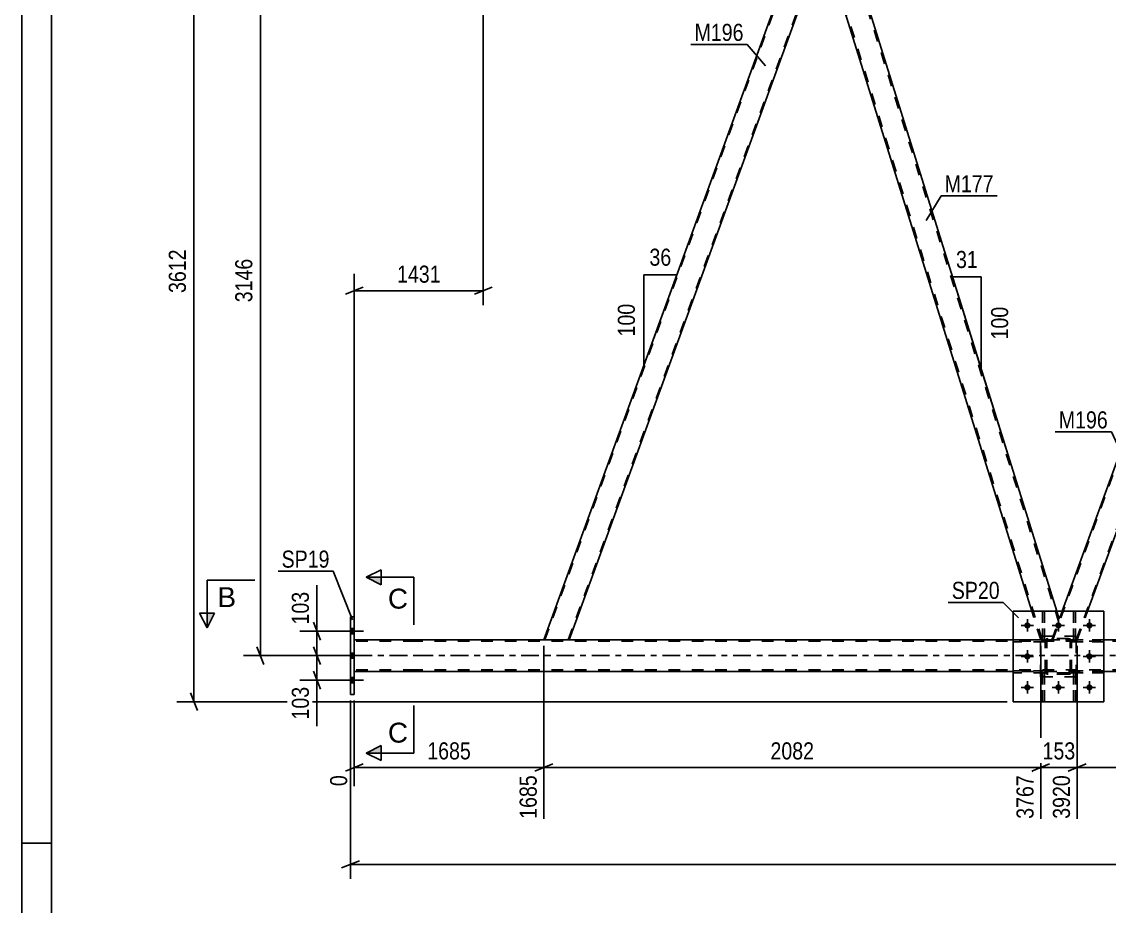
# Model space of a CAD drawing. Header units: millimetres. Extents: x 0 to 841, y 0 to 594.
# Drawn here: x 0 to 182.3, y 287.4 to 435.8 of the extents above; entities that cross this region are included whole.
import ezdxf

# ---------------------------------------------------------------- set-up
doc = ezdxf.new("R2010")
doc.units = ezdxf.units.MM
doc.linetypes.add('DXK_LINE_DOT2', pattern=[3.9198, 1.9599, -1.9599])
doc.linetypes.add('DXK_LINE_DOT3', pattern=[5.9187, 2.979, -0.9799, 0.9799, -0.9799])
doc.styles.add('Arial', font='ARIAL.TTF', dxfattribs={"height": 0.2})
doc.styles.add('Arial Narrow', font='ARIALN.TTF', dxfattribs={"height": 0.2})

# ---------------------------------------------------------------- blocks, each defined once
blk = doc.blocks.new('Unknown-814521846-1135')
at = {"color": 5, "linetype": 'Continuous'}
for p, q in [((0, 594), (0, 0)), ((5, 589), (5, 5)), ((5, 298), (0, 298))]:
    blk.add_line(p, q, dxfattribs=at)
blk = doc.blocks.new('Part-814521846-3728 - 3290')
at = {"color": 7, "linetype": 'DXK_LINE_DOT2'}
for p, q in [((176.65, 326.58), (176.33, 326.58)), ((176.33, 326.58), (176.33, 321.75)), ((176.65, 321.75), (176.65, 326.58)), ((176.33, 325.98), (176.65, 325.98)), ((176.33, 321.75), (176.65, 321.75))]:
    blk.add_line(p, q, dxfattribs=at)
blk = doc.blocks.new('Part-814521846-3629 - 3290')
at = {"color": 7, "linetype": 'DXK_LINE_DOT2'}
for p, q in [((171.57, 332.11), (166.17, 332.11)), ((166.17, 332.11), (166.17, 331.79)), ((171.57, 331.79), (166.17, 331.79)), ((170.97, 331.79), (170.97, 332.11)), ((171.57, 331.79), (171.57, 332.11))]:
    blk.add_line(p, q, dxfattribs=at)
blk = doc.blocks.new('Part-814521846-3782 - 3290')
at = {"color": 2, "linetype": 'Continuous'}
for p, q in [((135.9, 453.34), (134.37, 449.15)), ((137.22, 453.34), (135.9, 453.34)), ((173.5, 336.95), (137.22, 453.34)), ((169.31, 336.95), (134.35, 449.09)), ((134.37, 449.15), (134.37, 449.14))]:
    blk.add_line(p, q, dxfattribs=at)
at = {"color": 7, "linetype": 'DXK_LINE_DOT2'}
for p, q in [((173.79, 335.22), (136.97, 453.34)), ((134.37, 449.15), (134.35, 449.09)), ((171.06, 332.12), (134.49, 449.46)), ((170.81, 332.12), (169.31, 336.95)), ((172.66, 332.12), (173.92, 335.59)), ((173.92, 335.59), (173.5, 336.95)), ((170.81, 332.12), (172.66, 332.12))]:
    blk.add_line(p, q, dxfattribs=at)
blk = doc.blocks.new('Part-814521846-3623 - 3290')
at = {"color": 2, "linetype": 'Continuous'}
for p, q in [((181.37, 336.95), (166.17, 336.95)), ((166.17, 336.95), (166.17, 321.75)), ((181.37, 336.95), (181.37, 321.75)), ((181.37, 321.75), (166.17, 321.75))]:
    blk.add_line(p, q, dxfattribs=at)
blk = doc.blocks.new('Bolt-814521846-3530 - 3290')
at = {"color": 1, "linetype": 'Continuous'}
for p, q in [((168.57, 335.59), (168.57, 334.89)), ((173.77, 335.59), (173.77, 334.89)), ((178.97, 335.59), (178.97, 334.89)), ((167.53, 334.55), (168.23, 334.55)), ((168.57, 333.51), (168.57, 334.2)), ((169.61, 334.55), (168.92, 334.55)), ((172.73, 334.55), (173.43, 334.55)), ((173.77, 333.51), (173.77, 334.2)), ((174.81, 334.55), (174.12, 334.55)), ((177.93, 334.55), (178.63, 334.55)), ((178.97, 333.51), (178.97, 334.2)), ((180.01, 334.55), (179.32, 334.55)), ((168.57, 330.39), (168.57, 329.69)), ((178.97, 330.39), (178.97, 329.69)), ((167.53, 329.35), (168.23, 329.35)), ((168.57, 328.31), (168.57, 329)), ((169.61, 329.35), (168.92, 329.35)), ((177.93, 329.35), (178.63, 329.35)), ((178.97, 328.31), (178.97, 329)), ((180.01, 329.35), (179.32, 329.35)), ((168.57, 325.19), (168.57, 324.49)), ((173.77, 325.19), (173.77, 324.49)), ((178.97, 325.19), (178.97, 324.49)), ((167.53, 324.15), (168.23, 324.15)), ((168.57, 323.11), (168.57, 323.8)), ((169.61, 324.15), (168.92, 324.15)), ((172.73, 324.15), (173.43, 324.15)), ((173.77, 323.11), (173.77, 323.8)), ((174.81, 324.15), (174.12, 324.15)), ((177.93, 324.15), (178.63, 324.15)), ((178.97, 323.11), (178.97, 323.8)), ((180.01, 324.15), (179.32, 324.15))]:
    blk.add_line(p, q, dxfattribs=at)
blk = doc.blocks.new('Bolt-814521846-3531 - 3290')
at = {"linetype": 'Continuous'}
for points in [[(169.09, 334.55, -1), (168.05, 334.55, -1)], [(174.29, 334.55, -1), (173.25, 334.55, -1)], [(179.49, 334.55, -1), (178.45, 334.55, -1)], [(169.09, 329.35, -1), (168.05, 329.35, -1)], [(179.49, 329.35, -1), (178.45, 329.35, -1)], [(169.09, 324.15, -1), (168.05, 324.15, -1)], [(174.29, 324.15, -1), (173.25, 324.15, -1)], [(179.49, 324.15, -1), (178.45, 324.15, -1)]]:
    blk.add_hatch(color=1, dxfattribs=at).paths.add_polyline_path(points)
at = {"color": 1, "linetype": 'Continuous'}
for p, q in [((168.57, 335.59), (168.57, 333.51)), ((173.77, 335.59), (173.77, 333.51)), ((178.97, 335.59), (178.97, 333.51)), ((169.61, 334.55), (167.53, 334.55)), ((174.81, 334.55), (172.73, 334.55)), ((180.01, 334.55), (177.93, 334.55)), ((168.57, 330.39), (168.57, 328.31)), ((178.97, 330.39), (178.97, 328.31)), ((169.61, 329.35), (167.53, 329.35)), ((180.01, 329.35), (177.93, 329.35)), ((168.57, 325.19), (168.57, 323.11)), ((173.77, 325.19), (173.77, 323.11)), ((178.97, 325.19), (178.97, 323.11)), ((169.61, 324.15), (167.53, 324.15)), ((174.81, 324.15), (172.73, 324.15)), ((180.01, 324.15), (177.93, 324.15))]:
    blk.add_line(p, q, dxfattribs=at)
blk = doc.blocks.new('Part-814521846-3536 - 3290')
at = {"color": 7, "linetype": 'DXK_LINE_DOT2'}
for p, q in [((171.57, 326.91), (166.17, 326.91)), ((166.17, 326.59), (166.17, 326.91)), ((171.57, 326.59), (166.17, 326.59)), ((170.97, 326.59), (170.97, 326.91)), ((171.57, 326.91), (171.57, 326.59))]:
    blk.add_line(p, q, dxfattribs=at)
blk = doc.blocks.new('Part-814521846-3537 - 3290')
at = {"color": 7, "linetype": 'DXK_LINE_DOT2'}
for p, q in [((171.57, 332.11), (166.17, 332.11)), ((166.17, 331.79), (166.17, 332.11)), ((171.57, 331.79), (166.17, 331.79)), ((170.97, 331.79), (170.97, 332.11)), ((171.57, 332.11), (171.57, 331.79))]:
    blk.add_line(p, q, dxfattribs=at)
blk = doc.blocks.new('Part-814521846-3538 - 3290')
at = {"color": 7, "linetype": 'DXK_LINE_DOT2'}
for p, q in [((175.98, 326.59), (175.98, 326.91)), ((175.98, 326.91), (181.37, 326.91)), ((181.37, 326.59), (175.98, 326.59)), ((176.58, 326.59), (176.58, 326.91)), ((181.37, 326.91), (181.37, 326.59))]:
    blk.add_line(p, q, dxfattribs=at)
blk = doc.blocks.new('Part-814521846-3549 - 3290')
at = {"color": 7, "linetype": 'DXK_LINE_DOT2'}
for p, q in [((175.98, 331.79), (175.98, 332.11)), ((175.98, 332.11), (181.37, 332.11)), ((181.37, 331.79), (175.98, 331.79)), ((176.58, 331.79), (176.58, 332.11)), ((181.37, 332.11), (181.37, 331.79))]:
    blk.add_line(p, q, dxfattribs=at)
blk = doc.blocks.new('Part-814521846-3667 - 3290')
at = {"color": 7, "linetype": 'DXK_LINE_DOT2'}
for p, q in [((181.37, 332.11), (175.98, 332.11)), ((175.98, 332.11), (175.98, 331.79)), ((175.98, 331.79), (181.37, 331.79)), ((176.58, 331.79), (176.58, 332.11)), ((181.37, 331.79), (181.37, 332.11))]:
    blk.add_line(p, q, dxfattribs=at)
blk = doc.blocks.new('Part-814521846-3550 - 3290')
at = {"color": 7, "linetype": 'DXK_LINE_DOT2'}
for p, q in [((176.77, 332.75), (170.77, 332.75)), ((170.77, 325.95), (170.77, 332.75)), ((176.77, 325.95), (176.77, 332.75)), ((176.77, 325.95), (170.77, 325.95))]:
    blk.add_line(p, q, dxfattribs=at)
blk = doc.blocks.new('Part-814521846-3551 - 3290')
at = {"color": 7, "linetype": 'DXK_LINE_DOT2'}
for p, q in [((171.57, 331.87), (171.61, 332.05)), ((171.61, 332.05), (171.57, 331.87)), ((171.57, 326.83), (171.57, 331.87)), ((171.81, 331.87), (171.83, 331.96)), ((171.81, 326.83), (171.81, 331.87)), ((171.83, 331.96), (171.89, 332.04)), ((171.87, 332.31), (172.05, 332.35)), ((172.05, 332.35), (171.87, 332.31)), ((171.89, 332.04), (171.96, 332.09)), ((171.96, 332.09), (172.05, 332.11)), ((175.49, 332.35), (172.05, 332.35)), ((172.05, 332.11), (175.49, 332.11)), ((175.49, 332.35), (175.68, 332.31)), ((175.68, 332.31), (175.49, 332.35)), ((175.49, 332.11), (175.59, 332.09)), ((175.59, 332.09), (175.66, 332.04)), ((175.66, 332.04), (175.72, 331.96)), ((175.72, 331.96), (175.73, 331.87)), ((175.73, 326.83), (175.73, 331.87)), ((175.94, 332.05), (175.97, 331.87)), ((175.97, 331.87), (175.94, 332.05)), ((175.97, 326.83), (175.97, 331.87)), ((171.61, 326.64), (171.57, 326.83)), ((171.57, 326.83), (171.61, 326.64)), ((171.83, 326.74), (171.81, 326.83)), ((171.89, 326.66), (171.83, 326.74)), ((172.05, 326.35), (171.87, 326.38)), ((171.87, 326.38), (172.05, 326.35)), ((171.96, 326.61), (171.89, 326.66)), ((172.05, 326.59), (171.96, 326.61)), ((175.49, 326.59), (172.05, 326.59)), ((175.49, 326.35), (172.05, 326.35)), ((175.59, 326.61), (175.49, 326.59)), ((175.68, 326.38), (175.49, 326.35)), ((175.49, 326.35), (175.68, 326.38)), ((175.66, 326.66), (175.59, 326.61)), ((175.72, 326.74), (175.66, 326.66)), ((175.73, 326.83), (175.72, 326.74)), ((175.97, 326.83), (175.94, 326.64)), ((175.94, 326.64), (175.97, 326.83))]:
    blk.add_line(p, q, dxfattribs=at)
at = {"color": 7, "linetype": 'DXK_LINE_DOT3'}
blk.add_line((173.77, 329.35), (173.77, 329.35), dxfattribs=at)
at = {"color": 7, "linetype": 'DXK_LINE_DOT2'}
for centre, start, end in [((172.05, 331.87), 112.5, 157.5), ((172.05, 331.87), 112.5, 157.5), ((175.49, 331.87), 22.5, 67.5), ((175.49, 331.87), 22.5, 67.5), ((172.05, 326.83), 202.5, 247.5), ((172.05, 326.83), 202.5, 247.5), ((175.49, 326.83), 292.5, 337.5), ((175.49, 326.83), 292.5, 337.5)]:
    blk.add_arc(centre, 0.48, start, end, dxfattribs=at)
blk = doc.blocks.new('Part-814521846-3568 - 3290')
at = {"color": 2, "linetype": 'Continuous'}
for p, q in [((55.11, 335.98), (55.75, 335.98)), ((55.11, 335.98), (55.11, 322.98)), ((55.75, 335.98), (55.75, 322.98)), ((55.11, 322.98), (55.75, 322.98))]:
    blk.add_line(p, q, dxfattribs=at)
blk = doc.blocks.new('Bolt-814521846-3600 - 3290')
at = {"linetype": 'Continuous'}
for points in [[(55.75, 333.14), (55.75, 334.02), (55.11, 334.02), (55.11, 333.14)], [(55.75, 333.14), (55.75, 334.02), (55.11, 334.02), (55.11, 333.14)], [(55.75, 333.14), (55.75, 334.02), (55.11, 334.02), (55.11, 333.14)], [(55.75, 329.04), (55.75, 329.92), (55.11, 329.92), (55.11, 329.04)], [(55.75, 329.04), (55.75, 329.92), (55.11, 329.92), (55.11, 329.04)], [(55.75, 324.94), (55.75, 325.82), (55.11, 325.82), (55.11, 324.94)], [(55.75, 324.94), (55.75, 325.82), (55.11, 325.82), (55.11, 324.94)], [(55.75, 324.94), (55.75, 325.82), (55.11, 325.82), (55.11, 324.94)]]:
    blk.add_hatch(color=1, dxfattribs=at).paths.add_polyline_path(points)
at = {"color": 1, "linetype": 'Continuous'}
for p, q in [((55.11, 334.02), (55.75, 334.02)), ((55.11, 334.02), (55.75, 334.02)), ((55.11, 334.02), (55.75, 334.02)), ((53.95, 333.58), (57.27, 333.58)), ((53.95, 333.58), (57.27, 333.58)), ((53.95, 333.58), (57.27, 333.58)), ((55.11, 333.14), (55.75, 333.14)), ((55.11, 333.14), (55.75, 333.14)), ((55.11, 333.14), (55.75, 333.14)), ((53.95, 329.48), (57.27, 329.48)), ((53.95, 329.48), (57.27, 329.48)), ((55.11, 329.92), (55.75, 329.92)), ((55.11, 329.92), (55.75, 329.92)), ((55.11, 329.04), (55.75, 329.04)), ((55.11, 329.04), (55.75, 329.04)), ((53.95, 325.38), (57.27, 325.38)), ((53.95, 325.38), (57.27, 325.38)), ((53.95, 325.38), (57.27, 325.38)), ((55.11, 325.82), (55.75, 325.82)), ((55.11, 325.82), (55.75, 325.82)), ((55.11, 325.82), (55.75, 325.82)), ((55.11, 324.94), (55.75, 324.94)), ((55.11, 324.94), (55.75, 324.94)), ((55.11, 324.94), (55.75, 324.94))]:
    blk.add_line(p, q, dxfattribs=at)
blk = doc.blocks.new('Part-814521846-3615 - 3290')
at = {"color": 7, "linetype": 'DXK_LINE_DOT2'}
for p, q in [((172.83, 332.12), (216.95, 453.34)), ((176.74, 332.12), (220.86, 453.34)), ((219.51, 449.14), (221.04, 453.34)), ((172.66, 332.12), (174.41, 336.95)), ((176.91, 332.12), (178.67, 336.95)), ((176.91, 332.12), (172.66, 332.12))]:
    blk.add_line(p, q, dxfattribs=at)
at = {"color": 2, "linetype": 'Continuous'}
for p, q in [((216.78, 453.34), (174.41, 336.95)), ((221.04, 453.34), (216.78, 453.34)), ((178.67, 336.95), (219.51, 449.14))]:
    blk.add_line(p, q, dxfattribs=at)
blk = doc.blocks.new('Part-814521846-3618 - 3290')
at = {"color": 7, "linetype": 'DXK_LINE_DOT2'}
for p, q in [((176.33, 332.1), (176.33, 336.95)), ((176.33, 336.95), (176.65, 336.95)), ((176.65, 336.95), (176.65, 332.1)), ((176.33, 332.7), (176.65, 332.7)), ((176.65, 332.1), (176.33, 332.1))]:
    blk.add_line(p, q, dxfattribs=at)
blk = doc.blocks.new('Part-814521846-3626 - 3290')
at = {"color": 7, "linetype": 'DXK_LINE_DOT2'}
for p, q in [((171.57, 326.91), (166.17, 326.91)), ((166.17, 326.91), (166.17, 326.59)), ((171.57, 326.59), (166.17, 326.59)), ((170.97, 326.59), (170.97, 326.91)), ((171.57, 326.59), (171.57, 326.91))]:
    blk.add_line(p, q, dxfattribs=at)
blk = doc.blocks.new('Part-814521846-3632 - 3290')
at = {"color": 7, "linetype": 'DXK_LINE_DOT2'}
for p, q in [((181.37, 326.91), (175.98, 326.91)), ((175.98, 326.91), (175.98, 326.59)), ((175.98, 326.59), (181.37, 326.59)), ((176.58, 326.59), (176.58, 326.91)), ((181.37, 326.59), (181.37, 326.91))]:
    blk.add_line(p, q, dxfattribs=at)
blk = doc.blocks.new('Part-814521846-3635 - 3290')
at = {"color": 7, "linetype": 'DXK_LINE_DOT2'}
for p, q in [((171.13, 321.75), (171.13, 326.58)), ((171.13, 326.58), (171.45, 326.58)), ((171.45, 326.58), (171.45, 321.75)), ((171.13, 325.98), (171.45, 325.98)), ((171.45, 321.75), (171.13, 321.75))]:
    blk.add_line(p, q, dxfattribs=at)
blk = doc.blocks.new('Part-814521846-3638 - 3290')
at = {"color": 7, "linetype": 'DXK_LINE_DOT2'}
for p, q in [((176.33, 321.75), (176.33, 326.58)), ((176.33, 326.58), (176.65, 326.58)), ((176.65, 326.58), (176.65, 321.75)), ((176.33, 325.98), (176.65, 325.98)), ((176.65, 321.75), (176.33, 321.75))]:
    blk.add_line(p, q, dxfattribs=at)
blk = doc.blocks.new('Part-814521846-3641 - 3290')
at = {"color": 7, "linetype": 'DXK_LINE_DOT2'}
for p, q in [((171.13, 332.1), (171.13, 336.95)), ((171.13, 336.95), (171.45, 336.95)), ((171.45, 336.95), (171.45, 332.1)), ((171.13, 332.7), (171.45, 332.7)), ((171.45, 332.1), (171.13, 332.1))]:
    blk.add_line(p, q, dxfattribs=at)
blk = doc.blocks.new('Part-814521846-3645 - 3290')
at = {"color": 2, "linetype": 'Continuous'}
blk.add_line((171.45, 336.95), (171.13, 336.95), dxfattribs=at)
at = {"color": 7, "linetype": 'DXK_LINE_DOT2'}
for p, q in [((171.13, 336.95), (171.13, 332.1)), ((171.45, 332.1), (171.45, 336.95)), ((171.13, 332.7), (171.45, 332.7)), ((171.13, 332.1), (171.45, 332.1))]:
    blk.add_line(p, q, dxfattribs=at)
blk = doc.blocks.new('Part-814521846-3646 - 3290')
at = {"color": 2, "linetype": 'Continuous'}
blk.add_line((176.65, 336.95), (176.33, 336.95), dxfattribs=at)
at = {"color": 7, "linetype": 'DXK_LINE_DOT2'}
for p, q in [((176.33, 336.95), (176.33, 332.1)), ((176.65, 332.1), (176.65, 336.95)), ((176.33, 332.7), (176.65, 332.7)), ((176.33, 332.1), (176.65, 332.1))]:
    blk.add_line(p, q, dxfattribs=at)
blk = doc.blocks.new('Part-814521846-3717 - 3290')
at = {"color": 7, "linetype": 'DXK_LINE_DOT2'}
for p, q in [((166.17, 336.95), (181.37, 336.95)), ((166.17, 336.95), (166.17, 321.75)), ((181.37, 336.95), (181.37, 321.75)), ((166.17, 321.75), (181.37, 321.75))]:
    blk.add_line(p, q, dxfattribs=at)
blk = doc.blocks.new('Part-814521846-3727 - 3290')
at = {"color": 7, "linetype": 'DXK_LINE_DOT2'}
for p, q in [((171.45, 326.58), (171.13, 326.58)), ((171.13, 326.58), (171.13, 321.75)), ((171.45, 321.75), (171.45, 326.58)), ((171.13, 325.98), (171.45, 325.98)), ((171.13, 321.75), (171.45, 321.75))]:
    blk.add_line(p, q, dxfattribs=at)
blk = doc.blocks.new('Part-814521846-3736 - 3290')
at = {"color": 7, "linetype": 'DXK_LINE_DOT2'}
for p, q in [((171.57, 331.87), (171.61, 332.05)), ((171.61, 332.05), (171.57, 331.87)), ((171.57, 326.83), (171.57, 331.87)), ((171.81, 331.87), (171.83, 331.96)), ((171.81, 326.83), (171.81, 331.87)), ((171.83, 331.96), (171.89, 332.04)), ((171.87, 332.31), (172.05, 332.35)), ((172.05, 332.35), (171.87, 332.31)), ((171.89, 332.04), (171.96, 332.09)), ((171.96, 332.09), (172.05, 332.11)), ((175.49, 332.35), (172.05, 332.35)), ((172.05, 332.11), (175.49, 332.11)), ((175.49, 332.35), (175.68, 332.31)), ((175.68, 332.31), (175.49, 332.35)), ((175.49, 332.11), (175.59, 332.09)), ((175.59, 332.09), (175.66, 332.04)), ((175.66, 332.04), (175.72, 331.96)), ((175.72, 331.96), (175.73, 331.87)), ((175.73, 326.83), (175.73, 331.87)), ((175.94, 332.05), (175.97, 331.87)), ((175.97, 331.87), (175.94, 332.05)), ((175.97, 326.83), (175.97, 331.87)), ((171.61, 326.64), (171.57, 326.83)), ((171.57, 326.83), (171.61, 326.64)), ((171.83, 326.74), (171.81, 326.83)), ((171.89, 326.66), (171.83, 326.74)), ((172.05, 326.35), (171.87, 326.38)), ((171.87, 326.38), (172.05, 326.35)), ((171.96, 326.61), (171.89, 326.66)), ((172.05, 326.59), (171.96, 326.61)), ((175.49, 326.59), (172.05, 326.59)), ((175.49, 326.35), (172.05, 326.35)), ((175.59, 326.61), (175.49, 326.59)), ((175.68, 326.38), (175.49, 326.35)), ((175.49, 326.35), (175.68, 326.38)), ((175.66, 326.66), (175.59, 326.61)), ((175.72, 326.74), (175.66, 326.66)), ((175.73, 326.83), (175.72, 326.74)), ((175.97, 326.83), (175.94, 326.64)), ((175.94, 326.64), (175.97, 326.83))]:
    blk.add_line(p, q, dxfattribs=at)
at = {"color": 7, "linetype": 'DXK_LINE_DOT3'}
blk.add_line((173.77, 329.35), (173.77, 329.35), dxfattribs=at)
at = {"color": 7, "linetype": 'DXK_LINE_DOT2'}
for centre, start, end in [((172.05, 331.87), 112.5, 157.5), ((172.05, 331.87), 112.5, 157.5), ((175.49, 331.87), 22.5, 67.5), ((175.49, 331.87), 22.5, 67.5), ((172.05, 326.83), 202.5, 247.5), ((172.05, 326.83), 202.5, 247.5), ((175.49, 326.83), 292.5, 337.5), ((175.49, 326.83), 292.5, 337.5)]:
    blk.add_arc(centre, 0.48, start, end, dxfattribs=at)
blk = doc.blocks.new('Part-814521846-3737 - 3290')
at = {"color": 7, "linetype": 'DXK_LINE_DOT2'}
for p, q in [((176.77, 332.75), (170.77, 332.75)), ((170.77, 325.95), (170.77, 332.75)), ((176.77, 325.95), (176.77, 332.75)), ((176.77, 325.95), (170.77, 325.95))]:
    blk.add_line(p, q, dxfattribs=at)
blk = doc.blocks.new('Part-814521846-3768 - 3290')
at = {"color": 2, "linetype": 'Continuous'}
for p, q in [((65.87, 332.12), (55.75, 332.12)), ((166.17, 332.12), (65.97, 332.12)), ((336.44, 332.12), (181.37, 332.12)), ((65.87, 326.84), (55.75, 326.84)), ((166.17, 326.84), (65.97, 326.84)), ((336.44, 326.84), (181.37, 326.84))]:
    blk.add_line(p, q, dxfattribs=at)
at = {"color": 7, "linetype": 'DXK_LINE_DOT2'}
for p, q in [((55.75, 326.84), (55.75, 332.12)), ((65.87, 331.88), (55.75, 331.88)), ((741.44, 331.88), (65.97, 331.88)), ((181.37, 332.12), (166.17, 332.12)), ((65.87, 327.08), (55.75, 327.08)), ((741.44, 327.08), (65.97, 327.08)), ((181.37, 326.84), (166.17, 326.84))]:
    blk.add_line(p, q, dxfattribs=at)
at = {"color": 7, "linetype": 'DXK_LINE_DOT3'}
for p, q in [((55.75, 329.48), (65.87, 329.48)), ((65.97, 329.48), (741.44, 329.48))]:
    blk.add_line(p, q, dxfattribs=at)
blk = doc.blocks.new('Part-814521846-3777 - 3290')
at = {"color": 2, "linetype": 'Continuous'}
for p, q in [((131.64, 453.34), (87.52, 332.12)), ((135.9, 453.34), (131.64, 453.34)), ((91.78, 332.12), (134.37, 449.14))]:
    blk.add_line(p, q, dxfattribs=at)
at = {"color": 7, "linetype": 'DXK_LINE_DOT2'}
for p, q in [((87.69, 332.12), (131.81, 453.34)), ((91.61, 332.12), (135.73, 453.34)), ((134.37, 449.14), (135.9, 453.34)), ((87.52, 332.12), (91.78, 332.12))]:
    blk.add_line(p, q, dxfattribs=at)
blk = doc.blocks.new('StraightDimension-814521846-4324 - 3290')
at = {"color": 7, "linetype": 'Continuous'}
for p, q in [((87.52, 331.12), (87.52, 302.11)), ((170.81, 331.12), (170.81, 302.11)), ((89.02, 311.32), (86.02, 310.12)), ((87.52, 310.72), (170.81, 310.72)), ((169.31, 310.12), (172.31, 311.32))]:
    blk.add_line(p, q, dxfattribs=at)
at = {"color": 0}
blk.add_wipeout([(133.42, 311.47), (133.42, 315.67), (124.91, 315.67), (124.91, 311.47)], dxfattribs=at)
at = {"color": 0, "linetype": 'Continuous'}
blk.add_wipeout([(170.21, 310.02), (166.01, 310.02), (166.01, 301.51), (170.21, 301.51)], dxfattribs=at)
at = {"color": 3, "style": 'Arial Narrow'}
blk.add_text('2082', height=2.863, dxfattribs=at).set_placement((125.51, 312.07))
at = {"color": 3, "linetype": 'Continuous', "style": 'Arial Narrow'}
blk.add_text('3767', height=2.863, rotation=90.0002, dxfattribs=at).set_placement((169.61, 302.11))
blk = doc.blocks.new('StraightDimension-814521846-4319 - 3290')
at = {"color": 7, "linetype": 'Continuous'}
for p, q in [((40.6, 453.84), (39.4, 456.84)), ((75.73, 455.34), (37.15, 455.34)), ((40, 329.48), (40, 455.34)), ((39.4, 330.98), (40.6, 327.98)), ((54.11, 329.48), (37.15, 329.48))]:
    blk.add_line(p, q, dxfattribs=at)
at = {"color": 0}
blk.add_wipeout([(39.25, 396.67), (35.05, 396.67), (35.05, 388.16), (39.25, 388.16)], dxfattribs=at)
at = {"color": 3, "style": 'Arial Narrow'}
blk.add_text('3146', height=2.863, rotation=90.0002, dxfattribs=at).set_placement((38.65, 388.76))
blk = doc.blocks.new('StraightDimension-814521846-4194 - 3290')
at = {"color": 7, "linetype": 'Continuous'}
for p, q in [((29.46, 464.71), (28.26, 467.71)), ((79.02, 466.21), (26.01, 466.21)), ((28.86, 321.75), (28.86, 466.21)), ((28.26, 323.25), (29.46, 320.25)), ((165.17, 321.75), (26.01, 321.75))]:
    blk.add_line(p, q, dxfattribs=at)
at = {"color": 0}
blk.add_wipeout([(28.11, 398.24), (23.91, 398.24), (23.91, 389.72), (28.11, 389.72)], dxfattribs=at)
at = {"color": 3, "style": 'Arial Narrow'}
blk.add_text('3612', height=2.863, rotation=90.0002, dxfattribs=at).set_placement((27.51, 390.32))
blk = doc.blocks.new('StraightDimension-814521846-4600 - 3290')
at = {"color": 7, "linetype": 'Continuous'}
for p, q in [((87.52, 331.12), (87.52, 302.11)), ((55.75, 321.98), (55.75, 307.59)), ((57.25, 311.32), (54.25, 310.12)), ((55.75, 310.72), (87.52, 310.72)), ((86.02, 310.12), (89.02, 311.32))]:
    blk.add_line(p, q, dxfattribs=at)
at = {"color": 0}
blk.add_wipeout([(75.9, 311.47), (75.9, 315.67), (67.38, 315.67), (67.38, 311.47)], dxfattribs=at)
at = {"color": 0, "linetype": 'Continuous'}
for points in [[(55.15, 310.02), (50.95, 310.02), (50.95, 306.99), (55.15, 306.99)], [(86.92, 310.02), (82.72, 310.02), (82.72, 301.51), (86.92, 301.51)]]:
    blk.add_wipeout(points, dxfattribs=at)
at = {"color": 3, "style": 'Arial Narrow'}
blk.add_text('1685', height=2.863, dxfattribs=at).set_placement((67.98, 312.07))
at = {"color": 3, "linetype": 'Continuous', "style": 'Arial Narrow'}
for s, height, p in [('0', 2.86, (54.55, 307.59)), ('1685', 2.863, (86.32, 302.11))]:
    blk.add_text(s, height=height, rotation=90.0002, dxfattribs=at).set_placement(p)
blk = doc.blocks.new('StraightDimension-814521846-4341 - 3290')
at = {"color": 7, "linetype": 'Continuous'}
for p, q in [((170.81, 331.12), (170.81, 302.11)), ((176.91, 331.12), (176.91, 302.11)), ((169.31, 310.12), (172.31, 311.32)), ((170.81, 310.72), (176.91, 310.72)), ((178.41, 311.32), (175.41, 310.12))]:
    blk.add_line(p, q, dxfattribs=at)
at = {"color": 0}
blk.add_wipeout([(177.21, 311.47), (177.21, 315.67), (170.52, 315.67), (170.52, 311.47)], dxfattribs=at)
at = {"color": 0, "linetype": 'Continuous'}
blk.add_wipeout([(176.31, 310.02), (172.11, 310.02), (172.11, 301.51), (176.31, 301.51)], dxfattribs=at)
at = {"color": 3, "style": 'Arial Narrow'}
blk.add_text('153', height=2.863, dxfattribs=at).set_placement((171.12, 312.07))
at = {"color": 3, "linetype": 'Continuous', "style": 'Arial Narrow'}
blk.add_text('3920', height=2.863, rotation=90.0002, dxfattribs=at).set_placement((175.71, 302.11))
blk = doc.blocks.new('StraightDimension-814521846-4308 - 3290')
at = {"color": 7, "linetype": 'Continuous'}
for p, q in [((77.37, 452.34), (77.37, 388.3)), ((55.75, 333.12), (55.75, 393.55)), ((57.25, 391.3), (54.25, 390.1)), ((55.75, 390.7), (77.37, 390.7)), ((75.87, 390.1), (78.87, 391.3))]:
    blk.add_line(p, q, dxfattribs=at)
at = {"color": 0}
blk.add_wipeout([(70.82, 391.45), (70.82, 395.65), (62.31, 395.65), (62.31, 391.45)], dxfattribs=at)
at = {"color": 3, "style": 'Arial Narrow'}
blk.add_text('1431', height=2.863, dxfattribs=at).set_placement((62.91, 392.05))
blk = doc.blocks.new('StraightDimension-814521846-4611 - 3290')
at = {"color": 7, "linetype": 'Continuous'}
for p, q in [((55.11, 321.98), (55.11, 292.06)), ((56.61, 295.06), (53.61, 293.86)), ((55.11, 294.46), (793.17, 294.46))]:
    blk.add_line(p, q, dxfattribs=at)
blk = doc.blocks.new('AngleDimension-814521846-3985 - 3290')
at = {"color": 7, "linetype": 'Continuous'}
for p, q in [((104.28, 393.39), (109.82, 393.39)), ((104.28, 378.16), (109.82, 393.39)), ((104.28, 378.16), (104.28, 393.39)), ((105.88, 382.57), (109.82, 393.39))]:
    blk.add_line(p, q, dxfattribs=at)
at = {"color": 0}
for points in [[(109.48, 394.29), (109.48, 398.49), (104.62, 398.49), (104.62, 394.29)], [(103.38, 389.12), (99.18, 389.12), (99.18, 382.43), (103.38, 382.43)]]:
    blk.add_wipeout(points, dxfattribs=at)
at = {"color": 3, "style": 'Arial Narrow'}
blk.add_text('36', height=2.863, dxfattribs=at).set_placement((105.22, 394.89))
blk.add_text('100', height=2.863, rotation=90.0002, dxfattribs=at).set_placement((102.78, 383.03))
blk = doc.blocks.new('StraightDimension-814521846-4255 - 3290')
at = {"color": 7, "linetype": 'Continuous'}
for p, q in [((48.88, 330.98), (50.08, 327.98)), ((54.11, 329.48), (46.63, 329.48)), ((49.48, 325.38), (49.48, 329.48)), ((50.08, 323.88), (48.88, 326.88)), ((54.11, 325.38), (46.63, 325.38))]:
    blk.add_line(p, q, dxfattribs=at)
at = {"color": 0}
blk.add_wipeout([(48.73, 324.86), (44.53, 324.86), (44.53, 318.17), (48.73, 318.17)], dxfattribs=at)
at = {"color": 7, "linetype": 'Continuous'}
blk.add_line((49.48, 325.38), (49.48, 317.65), dxfattribs=at)
blk.add_line((49.48, 325.38), (49.48, 317.65), dxfattribs=at)
at = {"color": 3, "style": 'Arial Narrow'}
blk.add_text('103', height=2.863, rotation=90.0002, dxfattribs=at).set_placement((48.13, 318.77))
blk = doc.blocks.new('StraightDimension-814521846-4265 - 3290')
at = {"color": 7, "linetype": 'Continuous'}
for p, q in [((48.88, 335.08), (50.08, 332.08)), ((54.11, 333.58), (46.63, 333.58)), ((49.48, 329.48), (49.48, 333.58)), ((50.08, 327.98), (48.88, 330.98)), ((54.11, 329.48), (46.63, 329.48))]:
    blk.add_line(p, q, dxfattribs=at)
at = {"color": 0}
blk.add_wipeout([(48.73, 340.79), (44.53, 340.79), (44.53, 334.11), (48.73, 334.11)], dxfattribs=at)
at = {"color": 7, "linetype": 'Continuous'}
blk.add_line((49.48, 333.58), (49.48, 341.32), dxfattribs=at)
blk.add_line((49.48, 333.58), (49.48, 341.32), dxfattribs=at)
at = {"color": 3, "style": 'Arial Narrow'}
blk.add_text('103', height=2.863, rotation=90.0002, dxfattribs=at).set_placement((48.13, 334.71))
blk = doc.blocks.new('StraightDimension-814521846-4360 - 3290')
at = {"color": 7, "linetype": 'Continuous'}
for p, q in [((176.91, 331.12), (176.91, 302.11)), ((255.95, 331.12), (255.95, 302.11)), ((178.41, 311.32), (175.41, 310.12)), ((176.91, 310.72), (255.95, 310.72)), ((254.45, 310.12), (257.45, 311.32))]:
    blk.add_line(p, q, dxfattribs=at)
at = {"color": 0}
blk.add_wipeout([(220.69, 311.47), (220.69, 315.67), (212.17, 315.67), (212.17, 311.47)], dxfattribs=at)
at = {"color": 0, "linetype": 'Continuous'}
blk.add_wipeout([(255.35, 310.02), (251.15, 310.02), (251.15, 301.51), (255.35, 301.51)], dxfattribs=at)
at = {"color": 3, "style": 'Arial Narrow'}
blk.add_text('1976', height=2.863, dxfattribs=at).set_placement((212.77, 312.07))
at = {"color": 3, "linetype": 'Continuous', "style": 'Arial Narrow'}
blk.add_text('5895', height=2.863, rotation=90.0002, dxfattribs=at).set_placement((254.75, 302.11))
blk = doc.blocks.new('AngleDimension-814521846-4622 - 3290')
at = {"color": 7, "linetype": 'Continuous'}
for p, q in [((160.85, 393.01), (156.02, 393.01)), ((160.85, 377.54), (156.02, 393.01)), ((160.85, 377.54), (160.85, 393.01)), ((167.01, 357.75), (160.85, 377.54))]:
    blk.add_line(p, q, dxfattribs=at)
at = {"color": 0}
for points in [[(160.86, 393.91), (160.86, 398.11), (156.01, 398.11), (156.01, 393.91)], [(165.95, 388.62), (161.75, 388.62), (161.75, 381.93), (165.95, 381.93)]]:
    blk.add_wipeout(points, dxfattribs=at)
at = {"color": 3, "style": 'Arial Narrow'}
blk.add_text('31', height=2.863, dxfattribs=at).set_placement((156.61, 394.51))
blk.add_text('100', height=2.863, rotation=90.0002, dxfattribs=at).set_placement((165.35, 382.53))
blk = doc.blocks.new('SectionMark-814521846-4943 - 3290')
at = {"linetype": 'Continuous'}
blk.add_hatch(color=6, dxfattribs=at).paths.add_polyline_path([(31.06, 336.62), (32.31, 336.62), (31.06, 334.12)])
at = {"color": 6, "linetype": 'Continuous'}
for p, q in [((31.06, 342.12), (39.06, 342.12)), ((31.06, 342.12), (31.06, 334.12)), ((31.06, 334.12), (29.81, 336.62)), ((32.31, 336.62), (29.81, 336.62)), ((31.06, 334.12), (32.31, 336.62))]:
    blk.add_line(p, q, dxfattribs=at)
at = {"color": 0, "linetype": 'Continuous'}
blk.add_wipeout([(35.92, 337.62), (35.92, 341.12), (32.81, 341.12), (32.81, 337.62)], dxfattribs=at)
at = {"color": 3, "linetype": 'Continuous', "style": 'Arial'}
blk.add_text('B', height=3.34, dxfattribs=at).set_placement((32.81, 337.62))
blk = doc.blocks.new('Mark-814521846-3619 - 3290')
at = {"color": 0}
blk.add_wipeout([(163.94, 339), (163.94, 342), (155.9, 342), (155.9, 339)], dxfattribs=at)
blk.add_wipeout([(163.94, 339), (163.94, 342), (155.9, 342), (155.9, 339)], dxfattribs=at)
at = {"color": 30, "linetype": 'Continuous'}
for p in [(155.3, 338.4), (167.06, 335.82)]:
    blk.add_line(p, (164.54, 338.4), dxfattribs=at)
at = {"color": 3, "style": 'Arial Narrow'}
blk.add_text('SP20', height=2.863, dxfattribs=at).set_placement((155.9, 339))
blk = doc.blocks.new('Mark-814521846-3611 - 3290')
at = {"color": 0}
blk.add_wipeout([(182.07, 367.6), (182.07, 370.6), (173.84, 370.6), (173.84, 367.6)], dxfattribs=at)
blk.add_wipeout([(182.07, 367.6), (182.07, 370.6), (173.84, 370.6), (173.84, 367.6)], dxfattribs=at)
at = {"color": 30, "linetype": 'Continuous'}
for p in [(173.24, 367), (185.43, 361.08)]:
    blk.add_line(p, (182.67, 367), dxfattribs=at)
at = {"color": 3, "style": 'Arial Narrow'}
blk.add_text('M196', height=2.863, dxfattribs=at).set_placement((173.84, 367.6))
blk = doc.blocks.new('Mark-814521846-3564 - 3290')
at = {"color": 0}
blk.add_wipeout([(51.6, 344.24), (51.6, 347.24), (43.56, 347.24), (43.56, 344.24)], dxfattribs=at)
blk.add_wipeout([(51.6, 344.24), (51.6, 347.24), (43.56, 347.24), (43.56, 344.24)], dxfattribs=at)
at = {"color": 30, "linetype": 'Continuous'}
for p in [(42.96, 343.64), (55.47, 335.47)]:
    blk.add_line(p, (52.2, 343.64), dxfattribs=at)
at = {"color": 3, "style": 'Arial Narrow'}
blk.add_text('SP19', height=2.863, dxfattribs=at).set_placement((43.56, 344.24))
blk = doc.blocks.new('Mark-814521846-3773 - 3290')
at = {"color": 0}
blk.add_wipeout([(121, 432.61), (121, 435.61), (112.78, 435.61), (112.78, 432.61)], dxfattribs=at)
blk.add_wipeout([(121, 432.61), (121, 435.61), (112.78, 435.61), (112.78, 432.61)], dxfattribs=at)
at = {"color": 30, "linetype": 'Continuous'}
for p in [(112.18, 432.01), (124.69, 428.4)]:
    blk.add_line(p, (121.6, 432.01), dxfattribs=at)
at = {"color": 3, "style": 'Arial Narrow'}
blk.add_text('M196', height=2.863, dxfattribs=at).set_placement((112.78, 432.61))
blk = doc.blocks.new('Mark-814521846-3778 - 3290')
at = {"color": 0}
blk.add_wipeout([(162.93, 407.22), (162.93, 410.22), (154.7, 410.22), (154.7, 407.22)], dxfattribs=at)
blk.add_wipeout([(162.93, 407.22), (162.93, 410.22), (154.7, 410.22), (154.7, 407.22)], dxfattribs=at)
at = {"color": 30, "linetype": 'Continuous'}
for p, q in [((151.59, 402.49), (154.1, 406.62)), ((154.1, 406.62), (163.53, 406.62))]:
    blk.add_line(p, q, dxfattribs=at)
at = {"color": 3, "style": 'Arial Narrow'}
blk.add_text('M177', height=2.863, dxfattribs=at).set_placement((154.7, 407.22))
blk = doc.blocks.new('SectionMark-814521846-4945 - 3290')
at = {"linetype": 'Continuous'}
for points in [[(60.25, 342.62), (60.25, 341.37), (57.75, 342.62)], [(60.25, 314.39), (60.25, 313.14), (57.75, 313.14)]]:
    blk.add_hatch(color=6, dxfattribs=at).paths.add_polyline_path(points)
at = {"color": 6, "linetype": 'Continuous'}
for p, q in [((57.75, 342.62), (60.25, 343.87)), ((60.25, 341.37), (60.25, 343.87)), ((65.75, 342.62), (57.75, 342.62)), ((57.75, 342.62), (60.25, 341.37)), ((65.75, 342.62), (65.75, 334.62)), ((65.75, 313.14), (65.75, 321.14)), ((57.75, 313.14), (60.25, 314.39)), ((60.25, 314.39), (60.25, 311.89)), ((65.75, 313.14), (57.75, 313.14)), ((60.25, 311.89), (57.75, 313.14))]:
    blk.add_line(p, q, dxfattribs=at)
at = {"color": 0, "linetype": 'Continuous'}
for points in [[(64.75, 337.37), (64.75, 340.87), (61.38, 340.87), (61.38, 337.37)], [(64.75, 314.89), (64.75, 318.39), (61.38, 318.39), (61.38, 314.89)]]:
    blk.add_wipeout(points, dxfattribs=at)
at = {"color": 3, "linetype": 'Continuous', "style": 'Arial'}
for p in [(61.38, 337.37), (61.38, 314.89)]:
    blk.add_text('C', height=3.34, dxfattribs=at).set_placement(p)

msp = doc.modelspace()

# ---------------------------------------------------------------- block references
for name in ['Unknown-814521846-1135', 'Part-814521846-3777 - 3290', 'Part-814521846-3782 - 3290', 'Part-814521846-3615 - 3290', 'Part-814521846-3568 - 3290', 'Part-814521846-3623 - 3290', 'Part-814521846-3717 - 3290', 'Bolt-814521846-3530 - 3290', 'Bolt-814521846-3531 - 3290', 'Part-814521846-3641 - 3290', 'Part-814521846-3645 - 3290', 'Part-814521846-3618 - 3290', 'Part-814521846-3646 - 3290', 'Bolt-814521846-3600 - 3290', 'Part-814521846-3768 - 3290', 'Part-814521846-3629 - 3290', 'Part-814521846-3537 - 3290', 'Part-814521846-3550 - 3290', 'Part-814521846-3737 - 3290', 'Part-814521846-3551 - 3290', 'Part-814521846-3736 - 3290', 'Part-814521846-3549 - 3290', 'Part-814521846-3667 - 3290', 'Part-814521846-3536 - 3290', 'Part-814521846-3626 - 3290', 'Part-814521846-3635 - 3290', 'Part-814521846-3727 - 3290', 'Part-814521846-3538 - 3290', 'Part-814521846-3632 - 3290', 'Part-814521846-3728 - 3290', 'Part-814521846-3638 - 3290']:
    msp.add_blockref(name, (0, 0))

# ---------------------------------------------------------------- next in the draw order: block references
for name in ['StraightDimension-814521846-4319 - 3290', 'StraightDimension-814521846-4324 - 3290']:
    msp.add_blockref(name, (0, 0))

# ---------------------------------------------------------------- next in the draw order: block references
for name in ['StraightDimension-814521846-4194 - 3290', 'StraightDimension-814521846-4341 - 3290']:
    msp.add_blockref(name, (0, 0))

# ---------------------------------------------------------------- next in the draw order: block references
for name in ['StraightDimension-814521846-4308 - 3290', 'StraightDimension-814521846-4600 - 3290']:
    msp.add_blockref(name, (0, 0))

# ---------------------------------------------------------------- next in the draw order: block references
msp.add_blockref('StraightDimension-814521846-4611 - 3290', (0, 0))

# ---------------------------------------------------------------- next in the draw order: block references
for name in ['Mark-814521846-3773 - 3290', 'Mark-814521846-3778 - 3290', 'AngleDimension-814521846-3985 - 3290', 'AngleDimension-814521846-4622 - 3290', 'Mark-814521846-3611 - 3290', 'StraightDimension-814521846-4255 - 3290', 'StraightDimension-814521846-4360 - 3290']:
    msp.add_blockref(name, (0, 0))

# ---------------------------------------------------------------- next in the draw order: block references
msp.add_blockref('StraightDimension-814521846-4265 - 3290', (0, 0))

# ---------------------------------------------------------------- next in the draw order: block references
msp.add_blockref('SectionMark-814521846-4943 - 3290', (0, 0))

# ---------------------------------------------------------------- next in the draw order: block references
for name in ['Mark-814521846-3564 - 3290', 'SectionMark-814521846-4945 - 3290', 'Mark-814521846-3619 - 3290']:
    msp.add_blockref(name, (0, 0))

doc.saveas('drawing.dxf')
